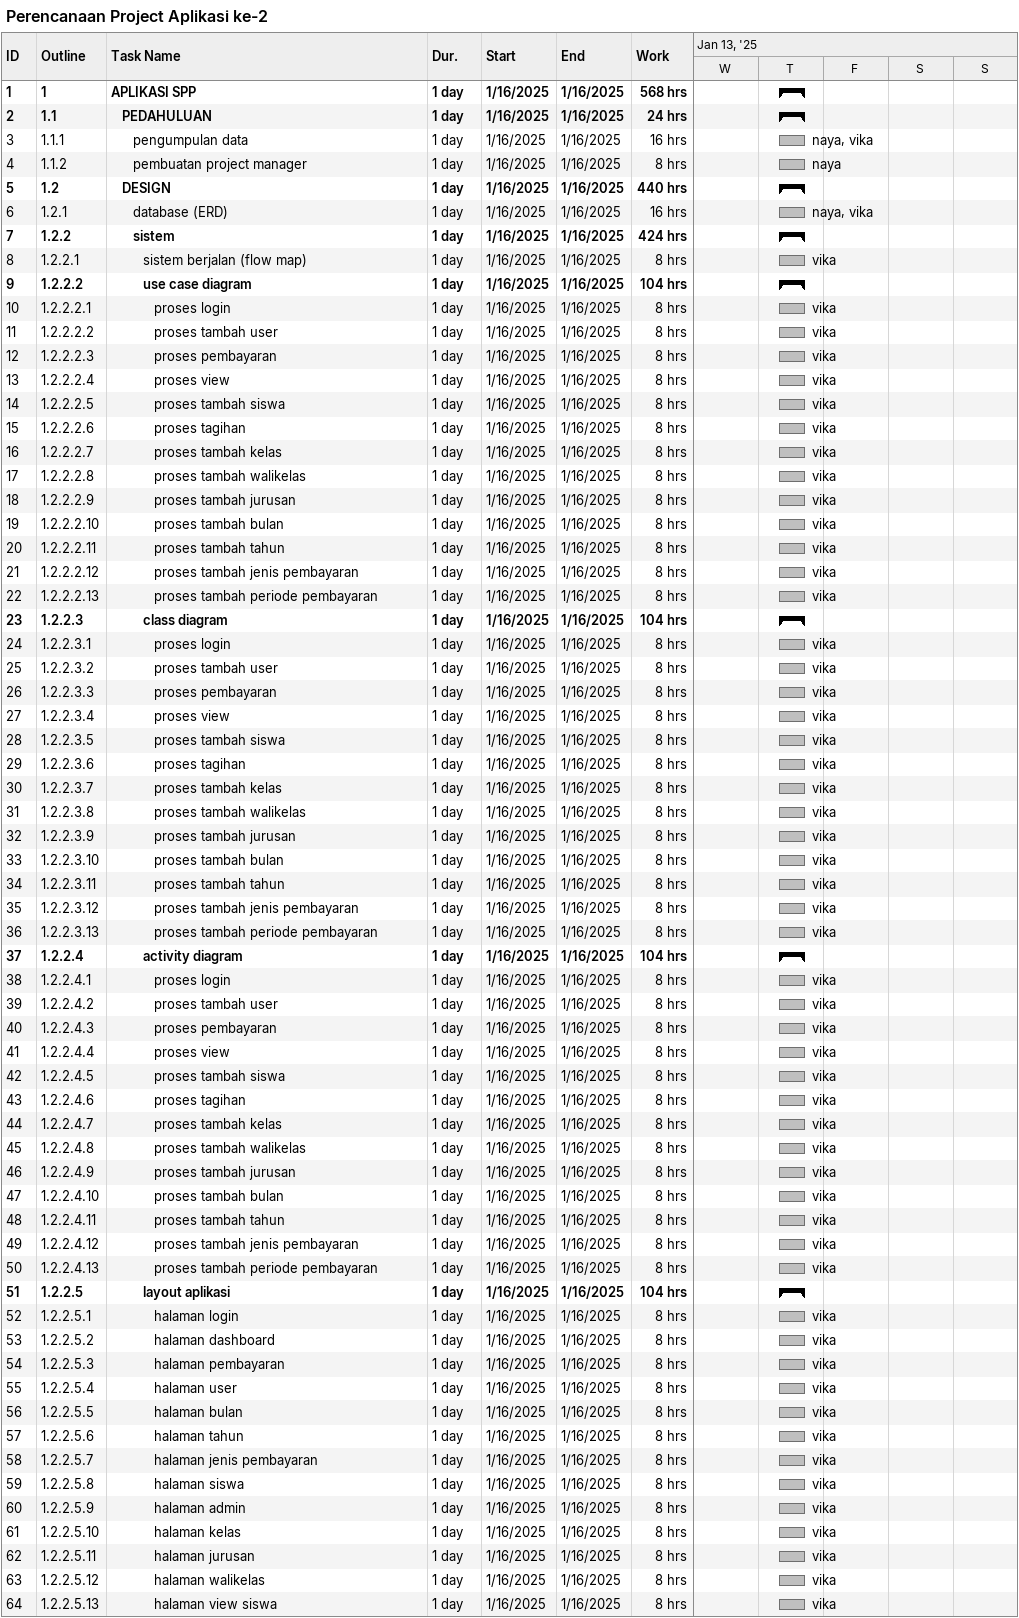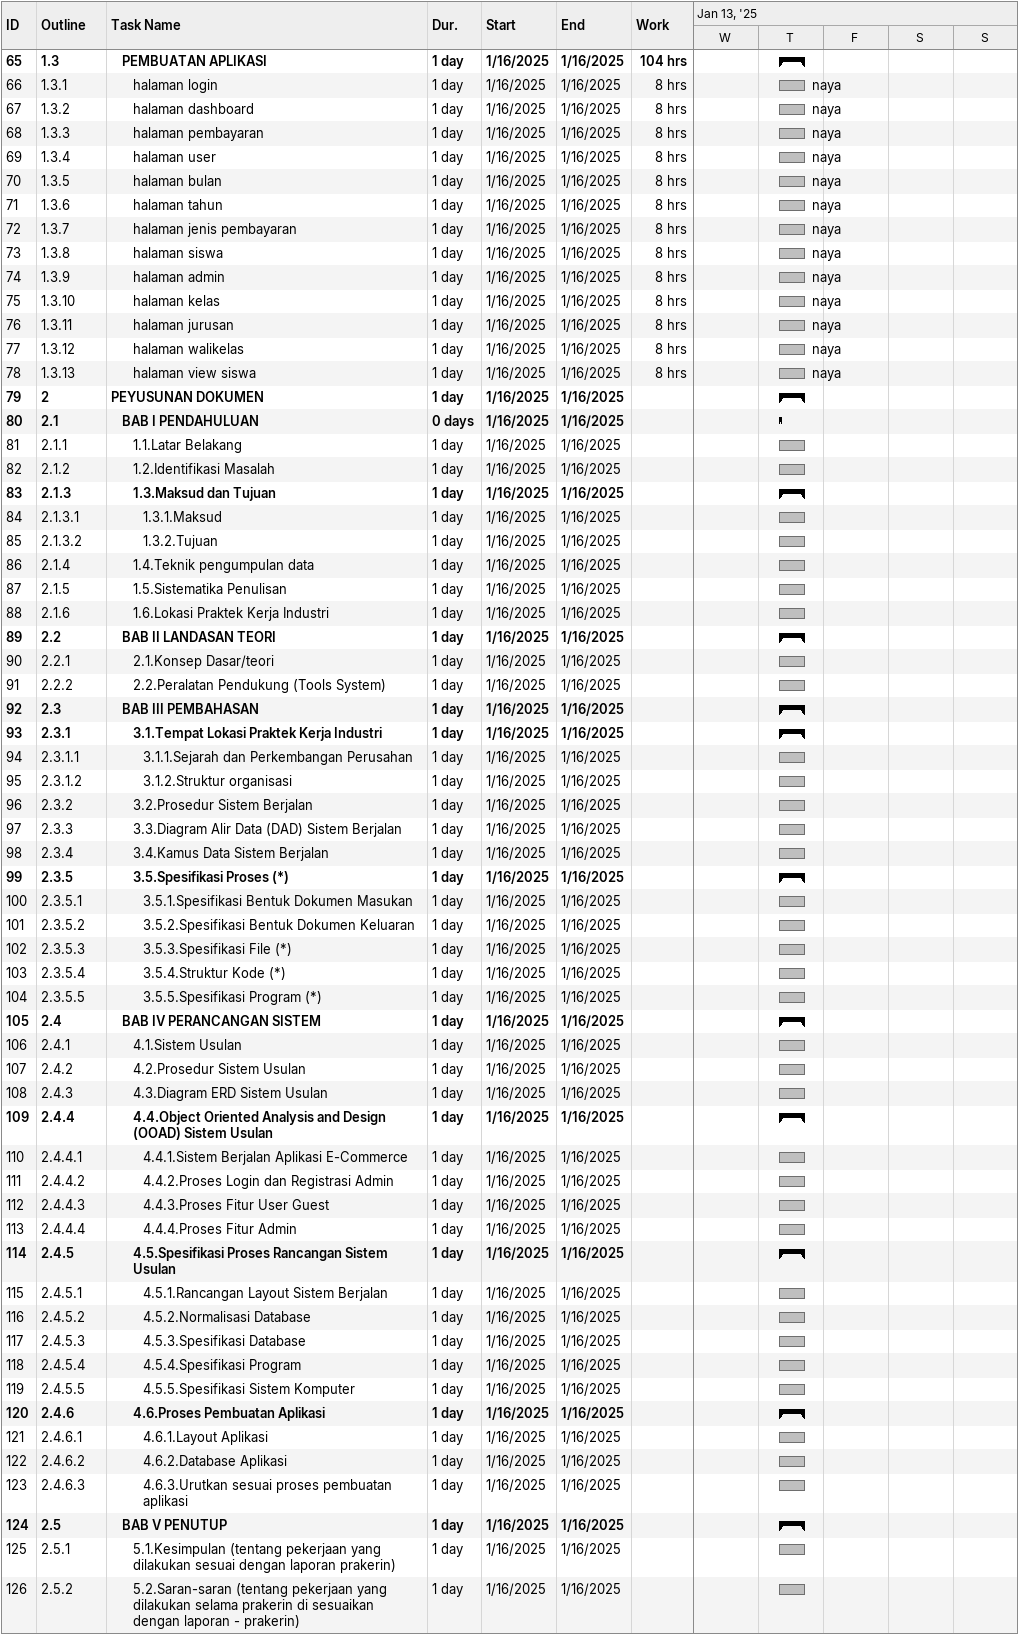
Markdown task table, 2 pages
Perencanaan Project Aplikasi ke-2

| ID | WBS | Task | Duration | Start | Finish | Resources | Work (h) |
|---|---|---|---|---|---|---|---|
| 1 | 1 | **APLIKASI SPP** | 1d | 2025-01-16 | 2025-01-16 |  | 568 |
| 2 | 1.1 | **PEDAHULUAN** | 1d | 2025-01-16 | 2025-01-16 |  | 24 |
| 3 | 1.1.1 | pengumpulan data | 1d | 2025-01-16 | 2025-01-16 | naya, vika | 16 |
| 4 | 1.1.2 | pembuatan project manager | 1d | 2025-01-16 | 2025-01-16 | naya | 8 |
| 5 | 1.2 | **DESIGN** | 1d | 2025-01-16 | 2025-01-16 |  | 440 |
| 6 | 1.2.1 | database (ERD) | 1d | 2025-01-16 | 2025-01-16 | naya, vika | 16 |
| 7 | 1.2.2 | **sistem** | 1d | 2025-01-16 | 2025-01-16 |  | 424 |
| 8 | 1.2.2.1 | sistem berjalan (flow map) | 1d | 2025-01-16 | 2025-01-16 | vika | 8 |
| 9 | 1.2.2.2 | **use case diagram** | 1d | 2025-01-16 | 2025-01-16 |  | 104 |
| 10 | 1.2.2.2.1 | proses login | 1d | 2025-01-16 | 2025-01-16 | vika | 8 |
| 11 | 1.2.2.2.2 | proses tambah user | 1d | 2025-01-16 | 2025-01-16 | vika | 8 |
| 12 | 1.2.2.2.3 | proses pembayaran | 1d | 2025-01-16 | 2025-01-16 | vika | 8 |
| 13 | 1.2.2.2.4 | proses view | 1d | 2025-01-16 | 2025-01-16 | vika | 8 |
| 14 | 1.2.2.2.5 | proses tambah siswa | 1d | 2025-01-16 | 2025-01-16 | vika | 8 |
| 15 | 1.2.2.2.6 | proses tagihan | 1d | 2025-01-16 | 2025-01-16 | vika | 8 |
| 16 | 1.2.2.2.7 | proses tambah kelas | 1d | 2025-01-16 | 2025-01-16 | vika | 8 |
| 17 | 1.2.2.2.8 | proses tambah walikelas | 1d | 2025-01-16 | 2025-01-16 | vika | 8 |
| 18 | 1.2.2.2.9 | proses tambah jurusan | 1d | 2025-01-16 | 2025-01-16 | vika | 8 |
| 19 | 1.2.2.2.10 | proses tambah bulan | 1d | 2025-01-16 | 2025-01-16 | vika | 8 |
| 20 | 1.2.2.2.11 | proses tambah tahun | 1d | 2025-01-16 | 2025-01-16 | vika | 8 |
| 21 | 1.2.2.2.12 | proses tambah jenis pembayaran | 1d | 2025-01-16 | 2025-01-16 | vika | 8 |
| 22 | 1.2.2.2.13 | proses tambah periode pembayaran | 1d | 2025-01-16 | 2025-01-16 | vika | 8 |
| 23 | 1.2.2.3 | **class diagram** | 1d | 2025-01-16 | 2025-01-16 |  | 104 |
| 24 | 1.2.2.3.1 | proses login | 1d | 2025-01-16 | 2025-01-16 | vika | 8 |
| 25 | 1.2.2.3.2 | proses tambah user | 1d | 2025-01-16 | 2025-01-16 | vika | 8 |
| 26 | 1.2.2.3.3 | proses pembayaran | 1d | 2025-01-16 | 2025-01-16 | vika | 8 |
| 27 | 1.2.2.3.4 | proses view | 1d | 2025-01-16 | 2025-01-16 | vika | 8 |
| 28 | 1.2.2.3.5 | proses tambah siswa | 1d | 2025-01-16 | 2025-01-16 | vika | 8 |
| 29 | 1.2.2.3.6 | proses tagihan | 1d | 2025-01-16 | 2025-01-16 | vika | 8 |
| 30 | 1.2.2.3.7 | proses tambah kelas | 1d | 2025-01-16 | 2025-01-16 | vika | 8 |
| 31 | 1.2.2.3.8 | proses tambah walikelas | 1d | 2025-01-16 | 2025-01-16 | vika | 8 |
| 32 | 1.2.2.3.9 | proses tambah jurusan | 1d | 2025-01-16 | 2025-01-16 | vika | 8 |
| 33 | 1.2.2.3.10 | proses tambah bulan | 1d | 2025-01-16 | 2025-01-16 | vika | 8 |
| 34 | 1.2.2.3.11 | proses tambah tahun | 1d | 2025-01-16 | 2025-01-16 | vika | 8 |
| 35 | 1.2.2.3.12 | proses tambah jenis pembayaran | 1d | 2025-01-16 | 2025-01-16 | vika | 8 |
| 36 | 1.2.2.3.13 | proses tambah periode pembayaran | 1d | 2025-01-16 | 2025-01-16 | vika | 8 |
| 37 | 1.2.2.4 | **activity diagram** | 1d | 2025-01-16 | 2025-01-16 |  | 104 |
| 38 | 1.2.2.4.1 | proses login | 1d | 2025-01-16 | 2025-01-16 | vika | 8 |
| 39 | 1.2.2.4.2 | proses tambah user | 1d | 2025-01-16 | 2025-01-16 | vika | 8 |
| 40 | 1.2.2.4.3 | proses pembayaran | 1d | 2025-01-16 | 2025-01-16 | vika | 8 |
| 41 | 1.2.2.4.4 | proses view | 1d | 2025-01-16 | 2025-01-16 | vika | 8 |
| 42 | 1.2.2.4.5 | proses tambah siswa | 1d | 2025-01-16 | 2025-01-16 | vika | 8 |
| 43 | 1.2.2.4.6 | proses tagihan | 1d | 2025-01-16 | 2025-01-16 | vika | 8 |
| 44 | 1.2.2.4.7 | proses tambah kelas | 1d | 2025-01-16 | 2025-01-16 | vika | 8 |
| 45 | 1.2.2.4.8 | proses tambah walikelas | 1d | 2025-01-16 | 2025-01-16 | vika | 8 |
| 46 | 1.2.2.4.9 | proses tambah jurusan | 1d | 2025-01-16 | 2025-01-16 | vika | 8 |
| 47 | 1.2.2.4.10 | proses tambah bulan | 1d | 2025-01-16 | 2025-01-16 | vika | 8 |
| 48 | 1.2.2.4.11 | proses tambah tahun | 1d | 2025-01-16 | 2025-01-16 | vika | 8 |
| 49 | 1.2.2.4.12 | proses tambah jenis pembayaran | 1d | 2025-01-16 | 2025-01-16 | vika | 8 |
| 50 | 1.2.2.4.13 | proses tambah periode pembayaran | 1d | 2025-01-16 | 2025-01-16 | vika | 8 |
| 51 | 1.2.2.5 | **layout aplikasi** | 1d | 2025-01-16 | 2025-01-16 |  | 104 |
| 52 | 1.2.2.5.1 | halaman login | 1d | 2025-01-16 | 2025-01-16 | vika | 8 |
| 53 | 1.2.2.5.2 | halaman dashboard | 1d | 2025-01-16 | 2025-01-16 | vika | 8 |
| 54 | 1.2.2.5.3 | halaman pembayaran | 1d | 2025-01-16 | 2025-01-16 | vika | 8 |
| 55 | 1.2.2.5.4 | halaman user | 1d | 2025-01-16 | 2025-01-16 | vika | 8 |
| 56 | 1.2.2.5.5 | halaman bulan | 1d | 2025-01-16 | 2025-01-16 | vika | 8 |
| 57 | 1.2.2.5.6 | halaman tahun | 1d | 2025-01-16 | 2025-01-16 | vika | 8 |
| 58 | 1.2.2.5.7 | halaman jenis pembayaran | 1d | 2025-01-16 | 2025-01-16 | vika | 8 |
| 59 | 1.2.2.5.8 | halaman siswa | 1d | 2025-01-16 | 2025-01-16 | vika | 8 |
| 60 | 1.2.2.5.9 | halaman admin | 1d | 2025-01-16 | 2025-01-16 | vika | 8 |
| 61 | 1.2.2.5.10 | halaman kelas | 1d | 2025-01-16 | 2025-01-16 | vika | 8 |
| 62 | 1.2.2.5.11 | halaman jurusan | 1d | 2025-01-16 | 2025-01-16 | vika | 8 |
| 63 | 1.2.2.5.12 | halaman walikelas | 1d | 2025-01-16 | 2025-01-16 | vika | 8 |
| 64 | 1.2.2.5.13 | halaman view siswa | 1d | 2025-01-16 | 2025-01-16 | vika | 8 |
| 65 | 1.3 | **PEMBUATAN APLIKASI** | 1d | 2025-01-16 | 2025-01-16 |  | 104 |
| 66 | 1.3.1 | halaman login | 1d | 2025-01-16 | 2025-01-16 | naya | 8 |
| 67 | 1.3.2 | halaman dashboard | 1d | 2025-01-16 | 2025-01-16 | naya | 8 |
| 68 | 1.3.3 | halaman pembayaran | 1d | 2025-01-16 | 2025-01-16 | naya | 8 |
| 69 | 1.3.4 | halaman user | 1d | 2025-01-16 | 2025-01-16 | naya | 8 |
| 70 | 1.3.5 | halaman bulan | 1d | 2025-01-16 | 2025-01-16 | naya | 8 |
| 71 | 1.3.6 | halaman tahun | 1d | 2025-01-16 | 2025-01-16 | naya | 8 |
| 72 | 1.3.7 | halaman jenis pembayaran | 1d | 2025-01-16 | 2025-01-16 | naya | 8 |
| 73 | 1.3.8 | halaman siswa | 1d | 2025-01-16 | 2025-01-16 | naya | 8 |
| 74 | 1.3.9 | halaman admin | 1d | 2025-01-16 | 2025-01-16 | naya | 8 |
| 75 | 1.3.10 | halaman kelas | 1d | 2025-01-16 | 2025-01-16 | naya | 8 |
| 76 | 1.3.11 | halaman jurusan | 1d | 2025-01-16 | 2025-01-16 | naya | 8 |
| 77 | 1.3.12 | halaman walikelas | 1d | 2025-01-16 | 2025-01-16 | naya | 8 |
| 78 | 1.3.13 | halaman view siswa | 1d | 2025-01-16 | 2025-01-16 | naya | 8 |
| 79 | 2 | **PEYUSUNAN DOKUMEN** | 1d | 2025-01-16 | 2025-01-16 |  |  |
| 80 | 2.1 | **BAB I PENDAHULUAN** | 0d | 2025-01-16 | 2025-01-16 |  |  |
| 81 | 2.1.1 | 1.1.Latar Belakang | 1d | 2025-01-16 | 2025-01-16 |  |  |
| 82 | 2.1.2 | 1.2.Identifikasi Masalah | 1d | 2025-01-16 | 2025-01-16 |  |  |
| 83 | 2.1.3 | **1.3.Maksud dan Tujuan** | 1d | 2025-01-16 | 2025-01-16 |  |  |
| 84 | 2.1.3.1 | 1.3.1.Maksud | 1d | 2025-01-16 | 2025-01-16 |  |  |
| 85 | 2.1.3.2 | 1.3.2.Tujuan | 1d | 2025-01-16 | 2025-01-16 |  |  |
| 86 | 2.1.4 | 1.4.Teknik pengumpulan data | 1d | 2025-01-16 | 2025-01-16 |  |  |
| 87 | 2.1.5 | 1.5.Sistematika Penulisan | 1d | 2025-01-16 | 2025-01-16 |  |  |
| 88 | 2.1.6 | 1.6.Lokasi Praktek Kerja Industri | 1d | 2025-01-16 | 2025-01-16 |  |  |
| 89 | 2.2 | **BAB II LANDASAN TEORI** | 1d | 2025-01-16 | 2025-01-16 |  |  |
| 90 | 2.2.1 | 2.1.Konsep Dasar/teori | 1d | 2025-01-16 | 2025-01-16 |  |  |
| 91 | 2.2.2 | 2.2.Peralatan Pendukung (Tools System) | 1d | 2025-01-16 | 2025-01-16 |  |  |
| 92 | 2.3 | **BAB III PEMBAHASAN** | 1d | 2025-01-16 | 2025-01-16 |  |  |
| 93 | 2.3.1 | **3.1.Tempat Lokasi Praktek Kerja Industri** | 1d | 2025-01-16 | 2025-01-16 |  |  |
| 94 | 2.3.1.1 | 3.1.1.Sejarah dan Perkembangan Perusahan | 1d | 2025-01-16 | 2025-01-16 |  |  |
| 95 | 2.3.1.2 | 3.1.2.Struktur organisasi | 1d | 2025-01-16 | 2025-01-16 |  |  |
| 96 | 2.3.2 | 3.2.Prosedur Sistem Berjalan | 1d | 2025-01-16 | 2025-01-16 |  |  |
| 97 | 2.3.3 | 3.3.Diagram Alir Data (DAD) Sistem Berjalan | 1d | 2025-01-16 | 2025-01-16 |  |  |
| 98 | 2.3.4 | 3.4.Kamus Data Sistem Berjalan | 1d | 2025-01-16 | 2025-01-16 |  |  |
| 99 | 2.3.5 | **3.5.Spesifikasi Proses (*)** | 1d | 2025-01-16 | 2025-01-16 |  |  |
| 100 | 2.3.5.1 | 3.5.1.Spesifikasi Bentuk Dokumen Masukan | 1d | 2025-01-16 | 2025-01-16 |  |  |
| 101 | 2.3.5.2 | 3.5.2.Spesifikasi Bentuk Dokumen Keluaran | 1d | 2025-01-16 | 2025-01-16 |  |  |
| 102 | 2.3.5.3 | 3.5.3.Spesifikasi File (*) | 1d | 2025-01-16 | 2025-01-16 |  |  |
| 103 | 2.3.5.4 | 3.5.4.Struktur Kode (*) | 1d | 2025-01-16 | 2025-01-16 |  |  |
| 104 | 2.3.5.5 | 3.5.5.Spesifikasi Program (*) | 1d | 2025-01-16 | 2025-01-16 |  |  |
| 105 | 2.4 | **BAB IV PERANCANGAN SISTEM** | 1d | 2025-01-16 | 2025-01-16 |  |  |
| 106 | 2.4.1 | 4.1.Sistem Usulan | 1d | 2025-01-16 | 2025-01-16 |  |  |
| 107 | 2.4.2 | 4.2.Prosedur Sistem Usulan | 1d | 2025-01-16 | 2025-01-16 |  |  |
| 108 | 2.4.3 | 4.3.Diagram ERD Sistem Usulan | 1d | 2025-01-16 | 2025-01-16 |  |  |
| 109 | 2.4.4 | **4.4.Object Oriented Analysis and Design (OOAD) Sistem Usulan** | 1d | 2025-01-16 | 2025-01-16 |  |  |
| 110 | 2.4.4.1 | 4.4.1.Sistem Berjalan Aplikasi E-Commerce | 1d | 2025-01-16 | 2025-01-16 |  |  |
| 111 | 2.4.4.2 | 4.4.2.Proses Login dan Registrasi Admin | 1d | 2025-01-16 | 2025-01-16 |  |  |
| 112 | 2.4.4.3 | 4.4.3.Proses Fitur User Guest | 1d | 2025-01-16 | 2025-01-16 |  |  |
| 113 | 2.4.4.4 | 4.4.4.Proses Fitur Admin | 1d | 2025-01-16 | 2025-01-16 |  |  |
| 114 | 2.4.5 | **4.5.Spesifikasi Proses Rancangan Sistem Usulan** | 1d | 2025-01-16 | 2025-01-16 |  |  |
| 115 | 2.4.5.1 | 4.5.1.Rancangan Layout Sistem Berjalan | 1d | 2025-01-16 | 2025-01-16 |  |  |
| 116 | 2.4.5.2 | 4.5.2.Normalisasi Database | 1d | 2025-01-16 | 2025-01-16 |  |  |
| 117 | 2.4.5.3 | 4.5.3.Spesifikasi Database | 1d | 2025-01-16 | 2025-01-16 |  |  |
| 118 | 2.4.5.4 | 4.5.4.Spesifikasi Program | 1d | 2025-01-16 | 2025-01-16 |  |  |
| 119 | 2.4.5.5 | 4.5.5.Spesifikasi Sistem Komputer | 1d | 2025-01-16 | 2025-01-16 |  |  |
| 120 | 2.4.6 | **4.6.Proses Pembuatan Aplikasi** | 1d | 2025-01-16 | 2025-01-16 |  |  |
| 121 | 2.4.6.1 | 4.6.1.Layout Aplikasi | 1d | 2025-01-16 | 2025-01-16 |  |  |
| 122 | 2.4.6.2 | 4.6.2.Database Aplikasi | 1d | 2025-01-16 | 2025-01-16 |  |  |
| 123 | 2.4.6.3 | 4.6.3.Urutkan sesuai proses pembuatan aplikasi | 1d | 2025-01-16 | 2025-01-16 |  |  |
| 124 | 2.5 | **BAB V PENUTUP** | 1d | 2025-01-16 | 2025-01-16 |  |  |
| 125 | 2.5.1 | 5.1.Kesimpulan (tentang pekerjaan yang dilakukan sesuai dengan laporan prakerin) | 1d | 2025-01-16 | 2025-01-16 |  |  |
| 126 | 2.5.2 | 5.2.Saran-saran (tentang pekerjaan yang dilakukan selama prakerin di sesuaikan dengan laporan - prakerin) | 1d | 2025-01-16 | 2025-01-16 |  |  |
